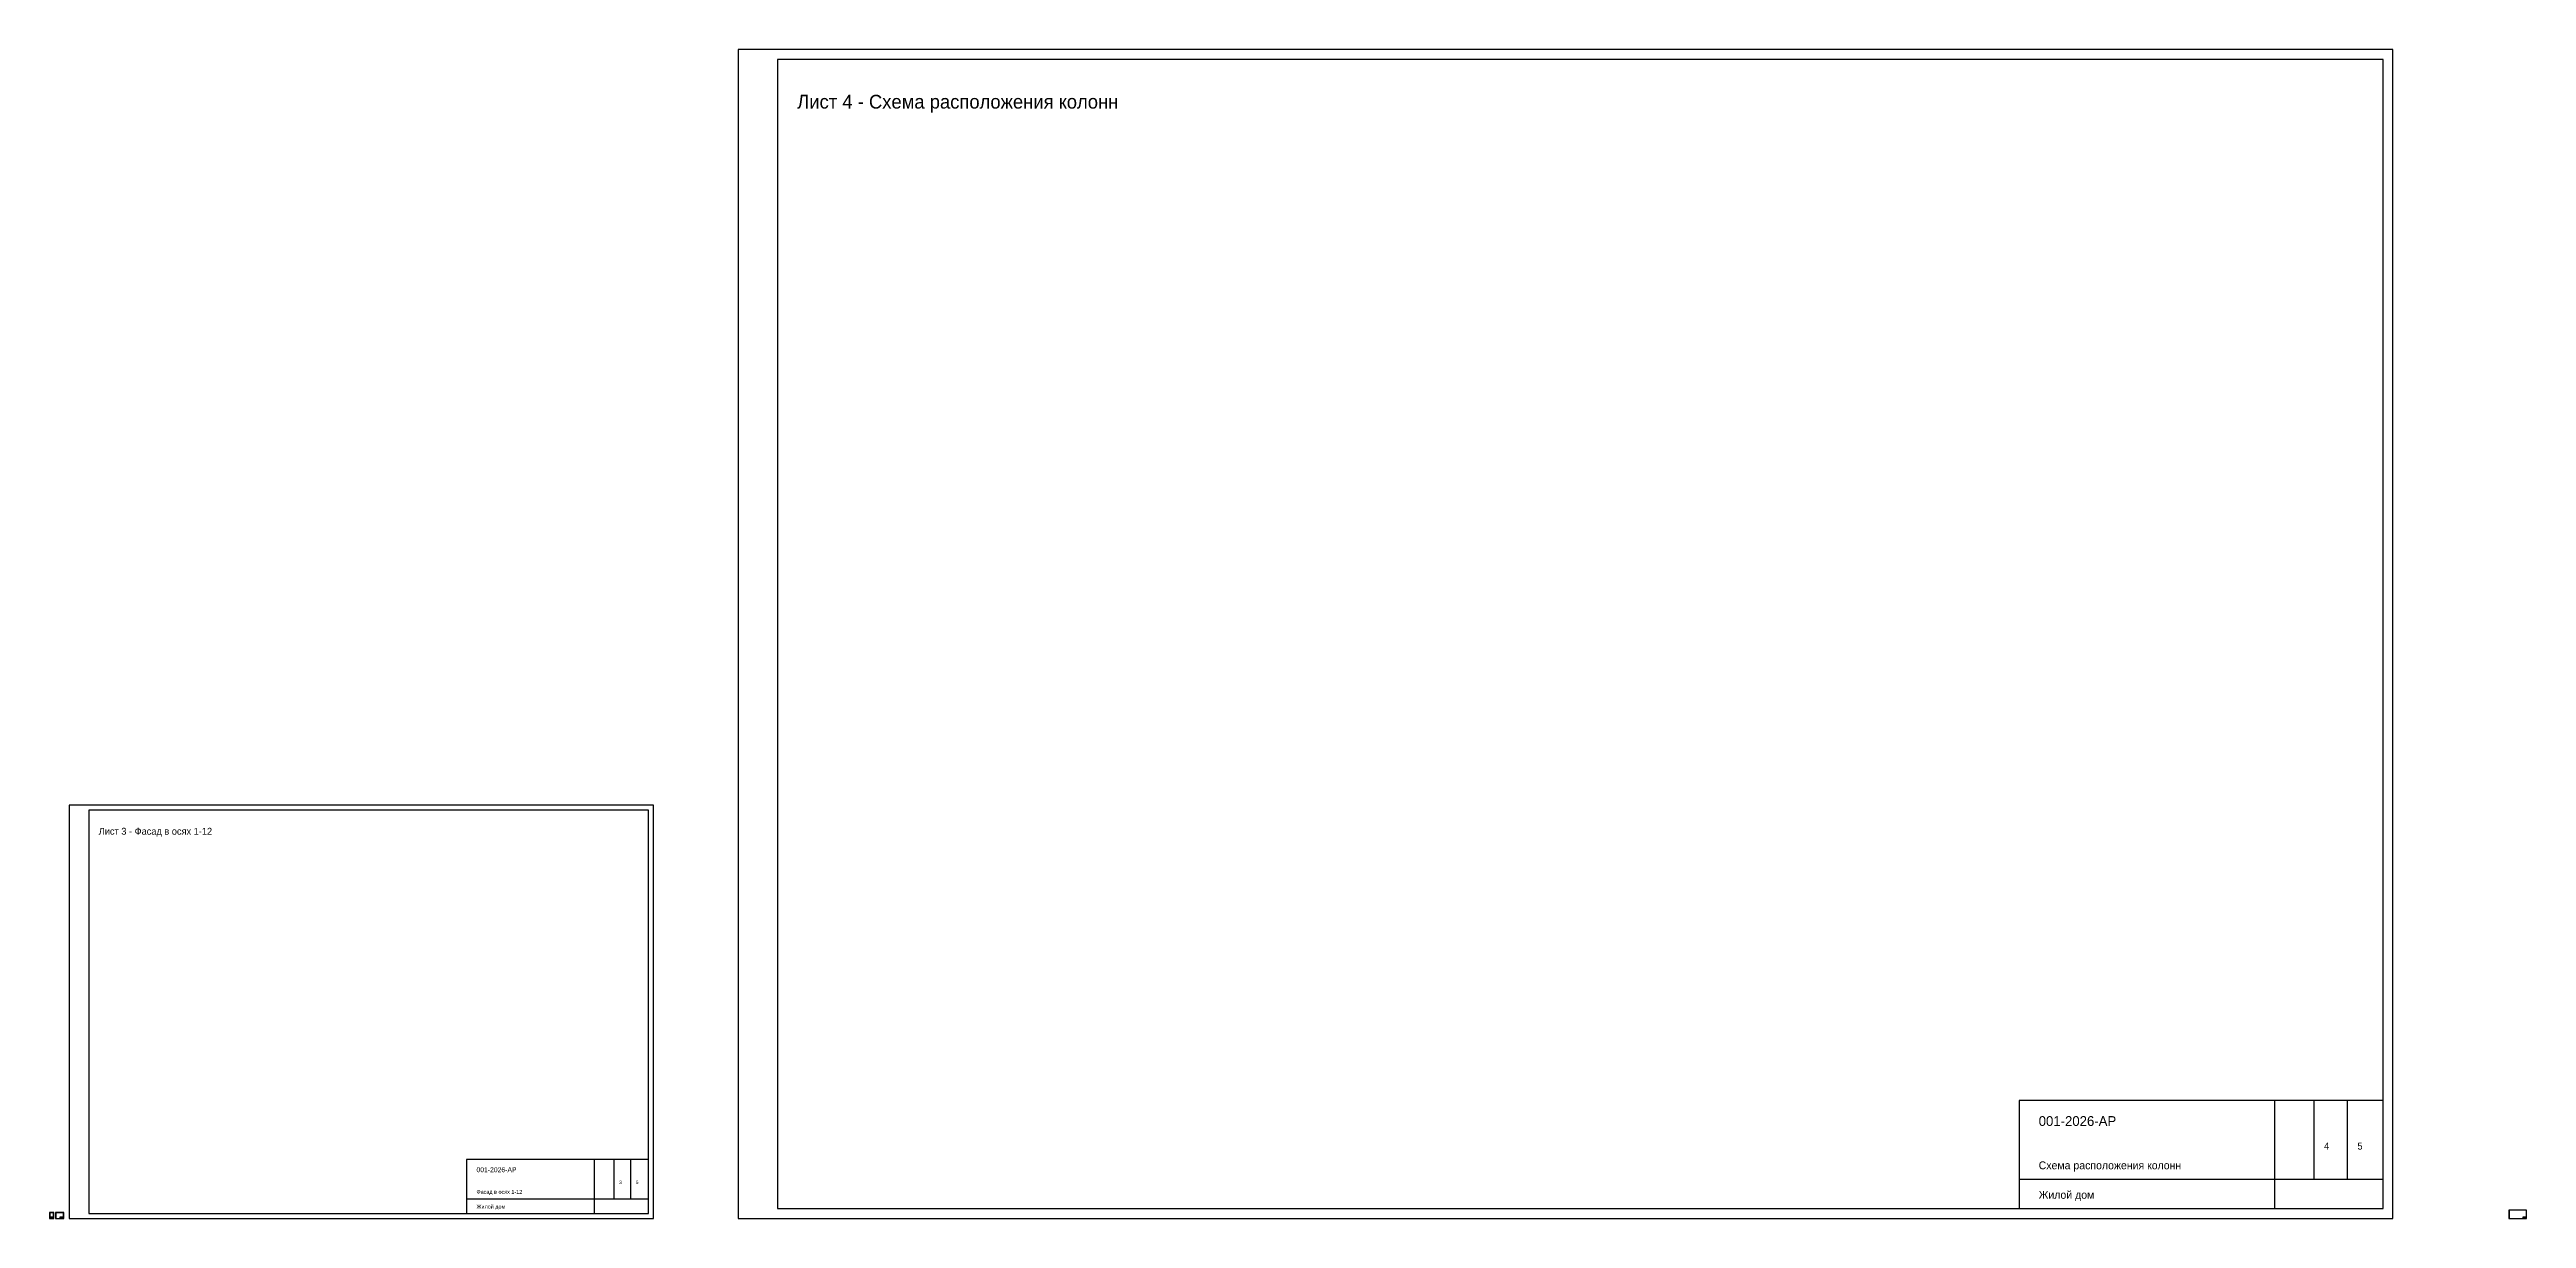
# Model space of a CAD drawing. Header units: millimetres. Extents: x 0 to 125891, y 0 to 59400.
import ezdxf

# ---------------------------------------------------------------- set-up
doc = ezdxf.new("R2010")
doc.units = ezdxf.units.MM

# ---------------------------------------------------------------- blocks, each defined once
blk = doc.blocks.new('STAMP_GOST')
for p, q in [((130, 0), (130, 55)), ((150, 15), (150, 55)), ((167, 15), (167, 55)), ((0, 15), (185, 15))]:
    blk.add_line(p, q)
blk.add_lwpolyline([(0, 0), (185, 0), (185, 55), (0, 55)], close=True)
for tag, p, height in [('DOC_CODE', (10, 42), 5), ('SHEET', (155, 30), 3.5), ('TOTAL_SHEETS', (172, 30), 3.5), ('SHEET_NAME', (10, 20), 4), ('OBJECT_NAME', (10, 5), 4)]:
    blk.add_attdef(tag, p, '', height=height)

msp = doc.modelspace()

# ---------------------------------------------------------------- linework, layer by layer
for points in [[(35000, 0), (119100, 0), (119100, 59400), (35000, 59400)], [(37000, 500), (118600, 500), (118600, 58900), (37000, 58900)], [(1000, 0), (30700, 0), (30700, 21000), (1000, 21000)], [(2000, 250), (30450, 250), (30450, 20750), (2000, 20750)], [(0, 0), (210, 0), (210, 297), (0, 297)], [(20, 5), (205, 5), (205, 292), (20, 292)], [(300, 0), (720, 0), (720, 297), (300, 297)], [(320, 5), (715, 5), (715, 292), (320, 292)], [(125000, 0), (125891, 0), (125891, 420), (125000, 420)], [(125020, 5), (125886, 5), (125886, 415), (125020, 415)]]:
    msp.add_lwpolyline(points, close=True)

# ---------------------------------------------------------------- block references
for p, xscale, yscale, zscale, values in [((100100, 500), 100, 100, 100, {'DOC_CODE': '001-2026-АР', 'SHEET': '4', 'TOTAL_SHEETS': '5', 'SHEET_NAME': 'Схема расположения колонн', 'OBJECT_NAME': 'Жилой дом'}), ((21200, 250), 50, 50, 50, {'DOC_CODE': '001-2026-АР', 'SHEET': '3', 'TOTAL_SHEETS': '5', 'SHEET_NAME': 'Фасад в осях 1-12', 'OBJECT_NAME': 'Жилой дом'})]:
    msp.add_blockref('STAMP_GOST', p, dxfattribs=dict(xscale=xscale, yscale=yscale, zscale=zscale)).add_auto_attribs(values)
for p, values in [((20, 5), {'DOC_CODE': '001-2026-АР', 'SHEET': '1', 'TOTAL_SHEETS': '5', 'SHEET_NAME': 'Титульный лист', 'OBJECT_NAME': 'Жилой дом'}), ((530, 5), {'DOC_CODE': '001-2026-АР', 'SHEET': '2', 'TOTAL_SHEETS': '5', 'SHEET_NAME': 'План 1 этажа на отм. 0.000', 'OBJECT_NAME': 'Жилой дом'}), ((125701, 5), {'DOC_CODE': '001-2026-АР', 'SHEET': '5', 'TOTAL_SHEETS': '5', 'SHEET_NAME': 'Развертка стен и оборудования', 'OBJECT_NAME': 'Жилой дом'})]:
    msp.add_blockref('STAMP_GOST', p).add_auto_attribs(values)

# ---------------------------------------------------------------- texts
for s, height, p in [('Лист 4 - Схема расположения колонн', 700, (38000, 56400)), ('Лист 3 - Фасад в осях 1-12', 350, (2500, 19500)), ('Лист 1 - Титульный лист', 7, (30, 267)), ('Лист 2 - План 1 этажа на отм. 0.000', 7, (330, 267)), ('Лист 5 - Развертка стен и оборудования', 7, (125030, 390))]:
    msp.add_text(s, height=height).set_placement(p)

doc.saveas('drawing.dxf')
